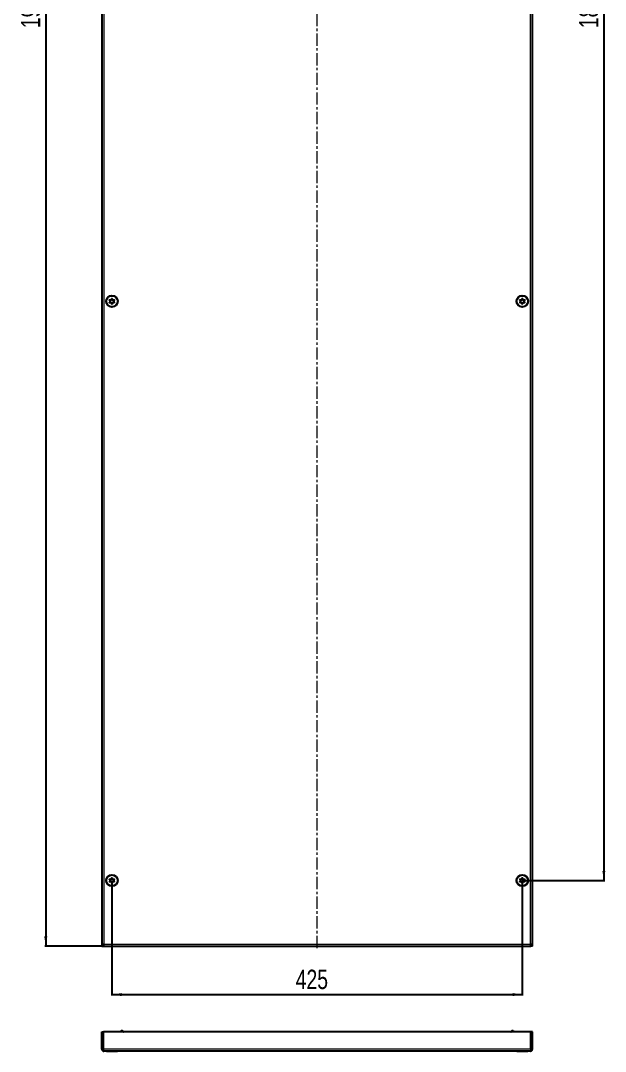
# Model space of a CAD drawing. Header units: millimetres. Extents: x 72 to 1389, y -869 to 1304.
# Drawn here: x 72 to 678, y -869 to 198 of the extents above; entities that cross this region are included whole.
import ezdxf

# ---------------------------------------------------------------- set-up
doc = ezdxf.new("R2010")
doc.units = ezdxf.units.MM
doc.linetypes.add('CENTERX2', pattern=[20.32, 12.7, -2.54, 2.54, -2.54])
doc.layers.add('FORMAT', color=7, linetype='Continuous')
doc.styles.add('SLDTEXTSTYLE0', font='TXT', dxfattribs={"width": 0.75})
doc.dimstyles.new('SLDDIMSTYLE0', dxfattribs={"dimtxt": 20, "dimasz": 10, "dimexe": 0, "dimexo": 0.0625, "dimgap": 5, "dimtad": 2, "dimdec": 1, "dimrnd": 1e-09, "dimzin": 12, "dimdsep": 46, "dimtxsty": 'SLDTEXTSTYLE0', "dimsah": 1, "dimcen": 0.09, "dimadec": 0, "dimazin": 3, "dimtfac": 1, "dimtofl": 0, "dimtmove": 0, "dimatfit": 3, "dimfxl": 0, "dimfrac": 2, "dimtolj": 1, "dimtzin": 12, "dimarcsym": 0})

# ---------------------------------------------------------------- blocks, each defined once
blk = doc.blocks.new('_D_1')
at = {"layer": 'FORMAT'}
for p, q in [((158.3, 1200.7), (97.6, 1200.7)), ((98.6, 1200.7), (98.6, -760.3)), ((158.3, -760.3), (97.6, -760.3))]:
    blk.add_line(p, q, dxfattribs=at)
for points in [[(98.6, 1200.7), (97, 1190.7), (100.1, 1190.7)], [(98.6, -760.3), (100.1, -750.3), (97, -750.3)]]:
    blk.add_solid(points, dxfattribs=at)
at = {"layer": 'FORMAT', "insert": (72.8, 190.6), "char_height": 20, "attachment_point": 1, "rotation": 90, "style": 'SLDTEXTSTYLE0'}
blk.add_mtext('1961', dxfattribs=at)
blk = doc.blocks.new('_D_2')
at = {"layer": 'FORMAT'}
for p, q in [((592.1, 1132.7), (677.6, 1132.7)), ((676.6, 1132.7), (676.6, -692.3)), ((592.1, -692.3), (677.6, -692.3))]:
    blk.add_line(p, q, dxfattribs=at)
for points in [[(676.6, 1132.7), (675, 1122.7), (678.1, 1122.7)], [(676.6, -692.3), (678.1, -682.3), (675, -682.3)]]:
    blk.add_solid(points, dxfattribs=at)
at = {"layer": 'FORMAT', "insert": (650.8, 190.6), "char_height": 20, "attachment_point": 1, "rotation": 90, "style": 'SLDTEXTSTYLE0'}
blk.add_mtext('1825', dxfattribs=at)
blk = doc.blocks.new('_D_3')
at = {"layer": 'FORMAT'}
for p, q in [((167.1, -692.3), (167.1, -811.5)), ((592.1, -692.3), (592.1, -811.5)), ((167.1, -810.5), (592.1, -810.5))]:
    blk.add_line(p, q, dxfattribs=at)
for points in [[(167.1, -810.5), (177.1, -812), (177.1, -808.9)], [(592.1, -810.5), (582.1, -808.9), (582.1, -812)]]:
    blk.add_solid(points, dxfattribs=at)
at = {"layer": 'FORMAT', "insert": (357.4, -784.7), "char_height": 20, "attachment_point": 1, "style": 'SLDTEXTSTYLE0'}
blk.add_mtext('425', dxfattribs=at)

msp = doc.modelspace()

# ---------------------------------------------------------------- linework, layer by layer
at = {"color": 7, "linetype": 'Continuous', "lineweight": 25}
for p, q in [((156.58, 1200.7), (156.58, -760.3)), ((602.58, -760.3), (602.58, 1200.7)), ((156.58, -760.3), (158.08, -760.3)), ((158.28, -759.19), (158.28, -760.3)), ((158.28, -760.3), (600.88, -760.3)), ((600.88, -760.3), (600.88, -759.17)), ((602.58, -760.3), (601.08, -760.3)), ((156.58, -849.05), (158.08, -849.05)), ((156.58, -866.95), (156.58, -849.05)), ((158.08, -866.95), (158.08, -849.05)), ((158.28, -866.95), (158.28, -849.05)), ((600.88, -849.05), (158.28, -849.05)), ((176.58, -847.55), (177.58, -847.55)), ((176.58, -849.05), (176.58, -847.55)), ((178.58, -848.55), (177.58, -847.55)), ((179.08, -848.55), (178.58, -848.55)), ((178.58, -848.55), (178.58, -849.05)), ((580.08, -848.55), (580.58, -848.55)), ((581.58, -847.55), (580.58, -848.55)), ((580.58, -849.05), (580.58, -848.55)), ((581.58, -847.55), (582.58, -847.55)), ((582.58, -847.55), (582.58, -849.05)), ((600.88, -866.95), (600.88, -849.05)), ((602.58, -849.05), (601.08, -849.05)), ((601.08, -866.95), (601.08, -849.05)), ((602.58, -866.95), (602.58, -849.05)), ((156.58, -866.95), (158.08, -866.95)), ((600.48, -869.05), (158.68, -869.05)), ((161.29, -869.05), (161.29, -869.31)), ((164.29, -869.31), (161.29, -869.31)), ((172.86, -869.31), (164.29, -869.31)), ((172.86, -869.31), (172.86, -869.05)), ((586.29, -869.05), (586.29, -869.31)), ((597.86, -869.31), (586.29, -869.31)), ((597.86, -869.31), (597.86, -869.05)), ((602.58, -866.95), (601.08, -866.95))]:
    msp.add_line(p, q, dxfattribs=at)
at = {"color": 8, "linetype": 'Continuous', "lineweight": 18}
for p, q in [((158.68, 1198.6), (158.68, -758.2)), ((600.48, -758.2), (600.48, 1198.6)), ((158.68, -758.2), (600.48, -758.2)), ((600.88, -866.95), (158.28, -866.95))]:
    msp.add_line(p, q, dxfattribs=at)
at = {"color": 7, "linetype": 'Continuous', "lineweight": 25}
for centre, radius in [((167.08, -92.3), 6), ((167.08, -92.3), 5.79), ((167.08, -92.3), 1.85), ((592.08, -92.3), 6), ((592.08, -92.3), 5.79), ((592.08, -92.3), 1.85), ((167.08, -692.3), 6), ((167.08, -692.3), 5.79), ((167.08, -692.3), 1.85), ((592.08, -692.3), 6), ((592.08, -692.3), 5.79), ((592.08, -692.3), 1.85)]:
    msp.add_circle(centre, radius, dxfattribs=at)
for points, knots in [([(169.53, -93.65), (169.53, -93.64), (169.54, -93.61), (169.53, -93.55), (169.48, -93.42), (169.26, -93.1), (168.96, -92.65), (168.92, -92.01), (169.14, -91.55), (169.35, -91.21), (169.46, -91), (169.48, -90.91), (169.48, -90.87), (169.47, -90.84), (169.44, -90.82), (169.38, -90.79), (169.11, -90.78), (168.64, -90.83), (167.93, -90.74), (167.48, -90.19), (167.27, -89.77), (167.12, -89.55), (167.06, -89.51), (167.03, -89.5), (167, -89.5), (166.97, -89.52), (166.93, -89.55), (166.88, -89.61), (166.77, -89.81), (166.6, -90.15), (166.33, -90.59), (165.77, -90.89), (165.23, -90.88), (164.84, -90.87), (164.69, -90.89), (164.64, -90.92), (164.62, -90.95), (164.61, -90.99), (164.62, -91.04), (164.68, -91.18), (164.89, -91.5), (165.19, -91.95), (165.23, -92.58), (165.01, -93.05), (164.8, -93.38), (164.69, -93.59), (164.67, -93.68), (164.67, -93.73), (164.68, -93.76), (164.71, -93.78), (164.77, -93.8), (165.04, -93.82), (165.51, -93.76), (166.22, -93.85), (166.67, -94.4), (166.88, -94.83), (167.04, -95.05), (167.09, -95.09), (167.12, -95.1), (167.16, -95.1), (167.19, -95.08), (167.22, -95.05), (167.27, -94.98), (167.38, -94.79), (167.55, -94.44), (167.83, -94.01), (168.38, -93.7), (168.92, -93.72), (169.31, -93.72), (169.46, -93.7), (169.51, -93.67), (169.52, -93.66), (169.53, -93.65)], [0, 0, 0, 0, 0.00200873, 0.00442003, 0.00936469, 0.02552819, 0.06770529, 0.09578618, 0.12464563, 0.1503415, 0.16051935, 0.16339425, 0.16569651, 0.16724481, 0.16887414, 0.1707699, 0.17860577, 0.21199411, 0.24999446, 0.2879948, 0.32138314, 0.32921901, 0.33111477, 0.3327441, 0.3342924, 0.33621663, 0.33853534, 0.3413178, 0.34966197, 0.37535784, 0.40421729, 0.43229818, 0.47447528, 0.49063878, 0.4966691, 0.49844005, 0.5, 0.50200873, 0.50442003, 0.50936469, 0.52552819, 0.56770529, 0.59578618, 0.62464563, 0.6503415, 0.66051935, 0.66339425, 0.66569651, 0.66724481, 0.66887414, 0.6707699, 0.67860577, 0.71199411, 0.74999446, 0.7879948, 0.82138314, 0.82921901, 0.83111477, 0.8327441, 0.8342924, 0.83621663, 0.83853534, 0.8413178, 0.84966197, 0.87535784, 0.90421729, 0.93229818, 0.97447528, 0.99063878, 0.9966691, 0.99844005, 1, 1, 1, 1]), ([(589.62, -93.65), (589.63, -93.66), (589.65, -93.68), (589.7, -93.7), (589.84, -93.72), (590.23, -93.72), (590.77, -93.7), (591.33, -94.01), (591.6, -94.44), (591.78, -94.8), (591.89, -95.01), (591.96, -95.07), (592, -95.1), (592.03, -95.1), (592.06, -95.09), (592.12, -95.05), (592.27, -94.83), (592.48, -94.4), (592.93, -93.85), (593.64, -93.76), (594.11, -93.82), (594.38, -93.8), (594.44, -93.78), (594.47, -93.76), (594.48, -93.73), (594.49, -93.69), (594.48, -93.65), (594.45, -93.57), (594.34, -93.37), (594.14, -93.05), (593.92, -92.58), (593.96, -91.95), (594.26, -91.5), (594.48, -91.17), (594.54, -91.03), (594.54, -90.98), (594.53, -90.94), (594.5, -90.92), (594.45, -90.89), (594.31, -90.87), (593.92, -90.88), (593.38, -90.89), (592.83, -90.59), (592.55, -90.15), (592.38, -89.8), (592.26, -89.59), (592.19, -89.52), (592.16, -89.5), (592.12, -89.5), (592.09, -89.51), (592.04, -89.55), (591.88, -89.77), (591.67, -90.19), (591.22, -90.74), (590.51, -90.83), (590.04, -90.78), (589.77, -90.79), (589.71, -90.82), (589.68, -90.84), (589.67, -90.87), (589.67, -90.9), (589.68, -90.95), (589.7, -91.02), (589.81, -91.22), (590.01, -91.55), (590.23, -92.01), (590.19, -92.65), (589.89, -93.1), (589.67, -93.42), (589.62, -93.56), (589.61, -93.62), (589.62, -93.64), (589.62, -93.65)], [0, 0, 0, 0, 0.0020087, 0.00442, 0.0093647, 0.0255282, 0.0677053, 0.0957862, 0.1246456, 0.1503415, 0.1605194, 0.1633943, 0.1656965, 0.1672448, 0.1688741, 0.1707699, 0.1786058, 0.2119941, 0.2499945, 0.2879948, 0.3213831, 0.329219, 0.3311148, 0.3327441, 0.3342924, 0.3362166, 0.3385353, 0.3413178, 0.349662, 0.3753578, 0.4042173, 0.4322982, 0.4744753, 0.4906388, 0.4966691, 0.49844, 0.5, 0.5020087, 0.50442, 0.5093647, 0.5255282, 0.5677053, 0.5957862, 0.6246456, 0.6503415, 0.6605194, 0.6633943, 0.6656965, 0.6672448, 0.6688741, 0.6707699, 0.6786058, 0.7119941, 0.7499945, 0.7879948, 0.8213831, 0.829219, 0.8311148, 0.8327441, 0.8342924, 0.8362166, 0.8385353, 0.8413178, 0.849662, 0.8753578, 0.9042173, 0.9322982, 0.9744753, 0.9906388, 0.9966691, 0.99844, 1, 1, 1, 1]), ([(169.53, -693.65), (169.53, -693.64), (169.54, -693.61), (169.53, -693.55), (169.48, -693.42), (169.26, -693.1), (168.96, -692.65), (168.92, -692.01), (169.14, -691.55), (169.35, -691.21), (169.46, -691), (169.48, -690.91), (169.48, -690.87), (169.47, -690.84), (169.44, -690.82), (169.38, -690.79), (169.11, -690.78), (168.64, -690.83), (167.93, -690.74), (167.48, -690.19), (167.27, -689.77), (167.12, -689.55), (167.06, -689.51), (167.03, -689.5), (167, -689.5), (166.97, -689.52), (166.93, -689.55), (166.88, -689.61), (166.77, -689.81), (166.6, -690.15), (166.33, -690.59), (165.77, -690.89), (165.23, -690.88), (164.84, -690.87), (164.69, -690.89), (164.64, -690.92), (164.62, -690.95), (164.61, -690.99), (164.62, -691.04), (164.68, -691.18), (164.89, -691.5), (165.19, -691.95), (165.23, -692.58), (165.01, -693.05), (164.8, -693.38), (164.69, -693.59), (164.67, -693.68), (164.67, -693.73), (164.68, -693.76), (164.71, -693.78), (164.77, -693.8), (165.04, -693.82), (165.51, -693.76), (166.22, -693.85), (166.67, -694.4), (166.88, -694.83), (167.04, -695.05), (167.09, -695.09), (167.12, -695.1), (167.16, -695.1), (167.19, -695.08), (167.22, -695.05), (167.27, -694.98), (167.38, -694.79), (167.55, -694.44), (167.83, -694.01), (168.38, -693.7), (168.92, -693.72), (169.31, -693.72), (169.46, -693.7), (169.51, -693.67), (169.52, -693.66), (169.53, -693.65)], [0, 0, 0, 0, 0.0020087, 0.00442, 0.0093647, 0.0255282, 0.0677053, 0.0957862, 0.1246456, 0.1503415, 0.1605194, 0.1633943, 0.1656965, 0.1672448, 0.1688741, 0.1707699, 0.1786058, 0.2119941, 0.2499945, 0.2879948, 0.3213831, 0.329219, 0.3311148, 0.3327441, 0.3342924, 0.3362166, 0.3385353, 0.3413178, 0.349662, 0.3753578, 0.4042173, 0.4322982, 0.4744753, 0.4906388, 0.4966691, 0.49844, 0.5, 0.5020087, 0.50442, 0.5093647, 0.5255282, 0.5677053, 0.5957862, 0.6246456, 0.6503415, 0.6605194, 0.6633943, 0.6656965, 0.6672448, 0.6688741, 0.6707699, 0.6786058, 0.7119941, 0.7499945, 0.7879948, 0.8213831, 0.829219, 0.8311148, 0.8327441, 0.8342924, 0.8362166, 0.8385353, 0.8413178, 0.849662, 0.8753578, 0.9042173, 0.9322982, 0.9744753, 0.9906388, 0.9966691, 0.99844, 1, 1, 1, 1]), ([(589.62, -693.65), (589.63, -693.66), (589.65, -693.68), (589.7, -693.7), (589.84, -693.72), (590.23, -693.72), (590.77, -693.7), (591.33, -694.01), (591.6, -694.44), (591.78, -694.8), (591.89, -695.01), (591.96, -695.07), (592, -695.1), (592.03, -695.1), (592.06, -695.09), (592.12, -695.05), (592.27, -694.83), (592.48, -694.4), (592.93, -693.85), (593.64, -693.76), (594.11, -693.82), (594.38, -693.8), (594.44, -693.78), (594.47, -693.76), (594.48, -693.73), (594.49, -693.69), (594.48, -693.65), (594.45, -693.57), (594.34, -693.37), (594.14, -693.05), (593.92, -692.58), (593.96, -691.95), (594.26, -691.5), (594.48, -691.17), (594.54, -691.03), (594.54, -690.98), (594.53, -690.94), (594.5, -690.92), (594.45, -690.89), (594.31, -690.87), (593.92, -690.88), (593.38, -690.89), (592.83, -690.59), (592.55, -690.15), (592.38, -689.8), (592.26, -689.59), (592.19, -689.52), (592.16, -689.5), (592.12, -689.5), (592.09, -689.51), (592.04, -689.55), (591.88, -689.77), (591.67, -690.19), (591.22, -690.74), (590.51, -690.83), (590.04, -690.78), (589.77, -690.79), (589.71, -690.82), (589.68, -690.84), (589.67, -690.87), (589.67, -690.9), (589.68, -690.95), (589.7, -691.02), (589.81, -691.22), (590.01, -691.55), (590.23, -692.01), (590.19, -692.65), (589.89, -693.1), (589.67, -693.42), (589.62, -693.56), (589.61, -693.62), (589.62, -693.64), (589.62, -693.65)], [0, 0, 0, 0, 0.0020087, 0.00442, 0.0093647, 0.0255282, 0.0677053, 0.0957862, 0.1246456, 0.1503415, 0.1605194, 0.1633943, 0.1656965, 0.1672448, 0.1688741, 0.1707699, 0.1786058, 0.2119941, 0.2499945, 0.2879948, 0.3213831, 0.329219, 0.3311148, 0.3327441, 0.3342924, 0.3362166, 0.3385353, 0.3413178, 0.349662, 0.3753578, 0.4042173, 0.4322982, 0.4744753, 0.4906388, 0.4966691, 0.49844, 0.5, 0.5020087, 0.50442, 0.5093647, 0.5255282, 0.5677053, 0.5957862, 0.6246456, 0.6503415, 0.6605194, 0.6633943, 0.6656965, 0.6672448, 0.6688741, 0.6707699, 0.6786058, 0.7119941, 0.7499945, 0.7879948, 0.8213831, 0.829219, 0.8311148, 0.8327441, 0.8342924, 0.8362166, 0.8385353, 0.8413178, 0.849662, 0.8753578, 0.9042173, 0.9322982, 0.9744753, 0.9906388, 0.9966691, 0.99844, 1, 1, 1, 1]), ([(602.58, -760.3), (602.54, -760.12), (602.48, -759.76), (601.97, -759.23), (601.27, -758.71), (600.74, -758.36), (600.48, -758.2)], [0, 0, 0, 0, 0.2547568, 0.5096489, 0.7645419, 1, 1, 1, 1]), ([(601.08, -760.3), (601.08, -760.25), (601.07, -760.12), (601.06, -759.93), (601.03, -759.75), (600.99, -759.57), (600.95, -759.39), (600.89, -759.2), (600.82, -759.01), (600.75, -758.82), (600.65, -758.6), (600.57, -758.4), (600.5, -758.26), (600.48, -758.2)], [0, 0, 0, 0, 0.0646097, 0.1943602, 0.2595315, 0.3241372, 0.4538797, 0.5190469, 0.5980031, 0.7169187, 0.7959773, 0.9175077, 1, 1, 1, 1]), ([(178.58, -848.55), (178.6, -848.65), (178.63, -848.82), (178.88, -848.98), (178.98, -849.05)], [0, 0, 0, 0, 0.5741301, 1, 1, 1, 1]), ([(179.08, -848.55), (179.1, -848.66), (179.13, -848.81), (179.27, -848.98), (179.35, -849.04), (179.37, -849.05)], [0, 0, 0, 0, 0.6029704, 0.9179315, 1, 1, 1, 1]), ([(579.77, -849.05), (579.84, -848.99), (579.97, -848.88), (580.06, -848.72), (580.07, -848.61), (580.08, -848.55)], [0, 0, 0, 0, 0.3603654, 0.6750686, 1, 1, 1, 1]), ([(580.16, -849.05), (580.25, -849), (580.48, -848.85), (580.57, -848.68), (580.58, -848.57), (580.58, -848.55)], [0, 0, 0, 0, 0.3313457, 0.9052264, 1, 1, 1, 1]), ([(156.58, -866.95), (156.61, -867.24), (156.67, -867.8), (157.18, -868.5), (157.88, -868.97), (158.42, -869.03), (158.68, -869.05)], [0, 0, 0, 0, 0.25475685, 0.50964889, 0.7645419, 1, 1, 1, 1]), ([(158.08, -866.95), (158.09, -867.03), (158.11, -867.19), (158.21, -867.38), (158.31, -867.41), (158.33, -867.42)], [0, 0, 0, 0, 0.4327963, 0.8655659, 1, 1, 1, 1]), ([(600.48, -869.05), (600.76, -869.02), (601.32, -868.96), (602.02, -868.45), (602.49, -867.75), (602.55, -867.21), (602.58, -866.95)], [0, 0, 0, 0, 0.2547527, 0.5096447, 0.7645377, 1, 1, 1, 1]), ([(600.82, -867.43), (600.85, -867.41), (601.01, -867.31), (601.05, -867.11), (601.08, -866.95)], [0, 0, 0, 0, 0.2077128, 1, 1, 1, 1])]:
    msp.add_open_spline(points, degree=3, knots=knots, dxfattribs=at)
for points in [[(158.68, -758.2), (158.4, -758.37), (157.85, -758.72), (157.16, -759.25), (156.67, -759.77), (156.61, -760.12), (156.58, -760.3)], [(158.68, -758.2), (158.51, -758.55), (158.19, -759.25), (158.11, -759.95), (158.08, -760.3)], [(158.28, -760.3), (158.31, -760.27), (158.38, -760.2), (158.48, -759.72), (158.58, -759.02), (158.64, -758.47), (158.68, -758.2)], [(600.48, -758.2), (600.51, -758.47), (600.58, -759.02), (600.68, -759.72), (600.78, -760.2), (600.84, -760.27), (600.88, -760.3)], [(158.68, -869.05), (158.64, -869.02), (158.58, -868.96), (158.48, -868.47), (158.38, -867.78), (158.31, -867.23), (158.28, -866.95)], [(600.88, -866.95), (600.84, -867.23), (600.78, -867.78), (600.68, -868.47), (600.58, -868.96), (600.51, -869.02), (600.48, -869.05)]]:
    msp.add_open_spline(points, degree=3, dxfattribs=at)
at = {"layer": 'FORMAT', "linetype": 'CENTERX2', "lineweight": 18}
msp.add_line((379.58, -762.3), (379.58, 1202.7), dxfattribs=at)

# ---------------------------------------------------------------- dimensions: what is measured, and where the dimension line sits
at = {"layer": 'FORMAT'}
for base, p1, p2, picture, middle in [((98.57, -760.3), (158.28, 1200.7), (158.28, -760.3), '_D_1', (98.57, 220.2)), ((676.58, -692.3), (592.08, 1132.7), (592.08, -692.3), '_D_2', (676.58, 220.2))]:
    dim = msp.add_linear_dim(base=base, p1=p1, p2=p2, angle=90, dimstyle='SLDDIMSTYLE0', dxfattribs=at)
    dim.commit()
    dim.dimension.update_dxf_attribs({"geometry": picture, "text_midpoint": middle, "dimtype": 160})
dim = msp.add_linear_dim(base=(592.08, -810.46), p1=(167.08, -692.3), p2=(592.08, -692.3), dimstyle='SLDDIMSTYLE0', dxfattribs=at)
dim.commit()
dim.dimension.update_dxf_attribs({"geometry": '_D_3', "text_midpoint": (379.58, -810.46), "dimtype": 160})

doc.saveas('drawing.dxf')
